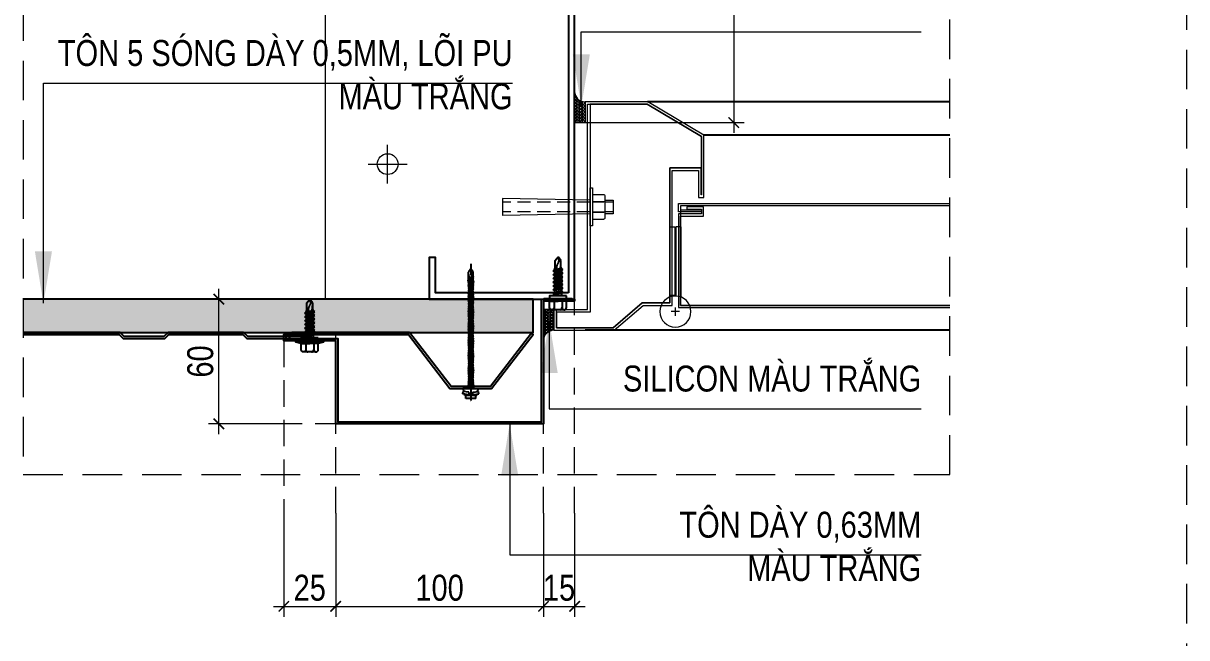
# Model space of a CAD drawing. Header units: millimetres. Extents: x -547695 to 905972, y -1055718 to 167349.
# Drawn here: x -533125 to -530325, y -1050034 to -1048556 of the extents above; entities that cross this region are included whole.
import ezdxf
from ezdxf.xclip import XClip

# ---------------------------------------------------------------- set-up
doc = ezdxf.new("R2010")
doc.units = ezdxf.units.MM
doc.header["$XCLIPFRAME"] = 0
doc.linetypes.add('02SEC7$0$ACAD_ISO04W100', pattern=[30, 24, -3, 0, -3])
doc.linetypes.add('HIDDEN', pattern=[9.525, 6.35, -3.175])
doc.layers.get('DEFPOINTS').update_dxf_attribs({"color": 1, "lineweight": 25})
for name, color, linetype in [('7a-Flashing_01', 1, 'Continuous'), ('A-TOLE', 152, 'Continuous'), ('XR_MC C C$0$A-CONC', 2, 'Continuous'), ('XR_MC C C$0$A-PATT', 251, 'Continuous')]:
    doc.layers.add(name, color=color, linetype=linetype)
for name, color, linetype, lineweight in [('A-DIMS', 8, 'Continuous', 9), ('A-DOOR', 142, 'Continuous', 9), ('A-FINE', 255, 'Continuous', 25), ('A-HIDD', 45, 'HIDDEN', 9), ('A-LITE', 9, 'Continuous', 9), ('A-PATT', 252, 'Continuous', 9), ('A-SYMBOLS', 10, 'Continuous', 13), ('A-TEXT', 255, 'Continuous', 25), ('A-WALL', 12, 'Continuous', 13)]:
    doc.layers.add(name, color=color, linetype=linetype, lineweight=lineweight)
doc.styles.add('VTK_Arial', font='arial.ttf', dxfattribs={"width": 0.8})
doc.dimstyles.new('A-2.5-DIM25', dxfattribs={"dimscale": 25, "dimtxt": 2.5, "dimasz": 1, "dimexe": 1, "dimexo": 0, "dimgap": 0.5, "dimtad": 1, "dimdec": 0, "dimzin": 12, "dimdsep": 46, "dimtxsty": 'VTK_Arial', "dimblk": 'ARCHTICK', "dimcen": 0, "dimdle": 1, "dimclrd": 256, "dimclre": 256, "dimclrt": 7, "dimadec": 1, "dimazin": 3, "dimtfac": 1, "dimtdec": 0, "dimtmove": 0, "dimatfit": 2, "dimfxl": 20, "dimtolj": 1, "dimtzin": 0, "dimlwd": -1, "dimlwe": -1, "dimarcsym": 0})

# ---------------------------------------------------------------- blocks, each defined once
blk = doc.blocks.new('A$C5124ef2e')
h = blk.add_hatch()
h.set_pattern_fill('HONEY', color=251, scale=5)
h.set_pattern_definition([(0, (-1012210.313, -203840.226), (23.8125, 13.74815322), [15.875, -31.75]), (120, (-1012210.313, -203840.226), (-23.81249995, 13.74815332), [15.875, -31.75]), (60, (-1012210.313, -203840.226), (5e-08, 27.49630654), [-31.75, 15.875])])
h.paths.add_polyline_path([(-5100, 80), (0, 80), (0, 0), (-5100, 0)])
at = {"layer": 'A-FINE'}
blk.add_lwpolyline([(-5100, 80), (0, 80), (0, 0), (-5100, 0)], close=True, dxfattribs=at)
at = {"layer": 'A-TOLE', "ltscale": 0.1}
blk.add_lwpolyline([(-5400, 85), (-5300, 215), (-5200, 215), (-5100, 85), (-5100, 85), (-5100, 85), (-4821.2, 85), (-4811.2, 95), (-4711.2, 95), (-4701.2, 85), (-4612.5, 85), (-4523.8, 85), (-4513.8, 95), (-4413.8, 95), (-4403.8, 85), (-4125, 85), (-4025, 215), (-3925, 215), (-3825, 85), (-3825, 85), (-3825, 85), (-3546.2, 85), (-3536.2, 95), (-3436.2, 95), (-3426.2, 85), (-3337.5, 85), (-3248.8, 85), (-3238.8, 95), (-3138.8, 95), (-3128.8, 85), (-2850, 85), (-2750, 215), (-2650, 215), (-2550, 85), (-2550, 85), (-2550, 85), (-2271.2, 85), (-2261.2, 95), (-2161.2, 95), (-2151.2, 85), (-2062.5, 85), (-1973.8, 85), (-1963.8, 95), (-1863.8, 95), (-1853.8, 85), (-1575, 85), (-1475, 215), (-1375, 215), (-1275, 85), (-1275, 85), (-1275, 85), (-996.2, 85), (-986.2, 95), (-886.2, 95), (-876.2, 85), (-787.5, 85), (-698.8, 85), (-688.8, 95), (-588.8, 95), (-578.8, 85), (-300, 85), (-200, 215), (-100, 215), (0, 85), (0, 85), (0, 85), (-4, 82), (-102.5, 210), (-197.5, 210), (-297.5, 80), (-580.9, 80), (-590.9, 90), (-686.7, 90), (-696.7, 80), (-787.5, 80), (-878.3, 80), (-888.3, 90), (-984.1, 90), (-994.1, 80), (-1277.5, 80), (-1377.5, 210), (-1472.5, 210), (-1572.5, 80), (-1855.9, 80), (-1865.9, 90), (-1961.7, 90), (-1971.7, 80), (-2062.5, 80), (-2153.3, 80), (-2163.3, 90), (-2259.1, 90), (-2269.1, 80), (-2552.5, 80), (-2652.5, 210), (-2747.5, 210), (-2847.5, 80), (-3130.9, 80), (-3140.9, 90), (-3236.7, 90), (-3246.7, 80), (-3337.5, 80), (-3428.3, 80), (-3438.3, 90), (-3534.1, 90), (-3544.1, 80), (-3827.5, 80), (-3927.5, 210), (-4022.5, 210), (-4122.5, 80), (-4405.9, 80), (-4415.9, 90), (-4511.7, 90), (-4521.7, 80), (-4612.5, 80), (-4703.3, 80), (-4713.3, 90), (-4809.1, 90), (-4819.1, 80), (-5102.5, 80), (-5202.5, 210), (-5297.5, 210), (-5396, 82)], close=True, dxfattribs=at)
blk = doc.blocks.new('*U180')
blk.add_lwpolyline([(-2.75, 6.98), (-2.75, 40.81), (-0.25, 40.81), (-0.25, 7.5)])
blk.add_lwpolyline([(2.75, 40.8), (0.25, 40.8), (0.25, 7.8), (2.75, 7.8)], close=True)
blk.add_circle((0, 0), 7.5)
at = {"layer": 'A-WALL'}
for p, q in [((-2, 0), (2, 0)), ((0, -2), (0, 2))]:
    blk.add_line(p, q, dxfattribs=at)
blk = doc.blocks.new('VitNoTrai')
at = {"layer": 'A-PATT'}
for p, q in [((-42.14, 4.13), (-42.15, -4.13)), ((0, -3.33), (0, 3.33))]:
    blk.add_line(p, q, dxfattribs=at)
at = {"layer": 'A-PATT', "ltscale": 3}
for p, q in [((0, 3.33), (-42.15, 4.13)), ((0, -3.33), (-42.15, -4.13))]:
    blk.add_line(p, q, dxfattribs=at)
at = {"layer": 'A-PATT', "linetype": 'HIDDEN'}
for p, q in [((0, 2.33), (-42.15, 2.33)), ((11.07, 2.33), (7.29, 2.33)), ((0, -2.33), (-42.15, -2.33)), ((11.07, -2.33), (7.29, -2.33))]:
    blk.add_line(p, q, dxfattribs=at)
at = {"layer": 'A-PATT'}
for points in [[(1.14, 9.15), (1.14, -9.15), (0, -9.15), (0, 9.15)], [(7.29, 3.33), (11.07, 3.33), (11.07, -3.33), (7.29, -3.33)]]:
    blk.add_lwpolyline(points, close=True, dxfattribs=at)
for points in [[(1.14, 5.82), (1.14, 2.49), (6.62, 2.49, 0.414214), (7.29, 3.16), (7.29, 5.16, 0.414214), (6.62, 5.82)], [(1.14, 2.49), (1.14, -2.49), (6.62, -2.49, 0.414214), (7.29, -1.83), (7.29, 1.83, 0.414214), (6.62, 2.49)], [(1.14, -2.49), (1.14, -5.82), (6.62, -5.82, 0.414214), (7.29, -5.16), (7.29, -3.16, 0.414214), (6.62, -2.49)]]:
    blk.add_lwpolyline(points, format="xyb", close=True, dxfattribs=at)
blk = doc.blocks.new('A$C717e729f')
for points in [[(-5, 10), (-15, 10), (-15, 10), (-15, -19), (-3, -33), (-3, -47), (62, -47), (62, -59.7), (49, -59.7), (49, -62.2), (79, -62.2), (95, -35.2), (95, -5), (85, -5), (85, -6.2), (93.8, -6.2), (93.8, -34.87), (78.32, -61), (50.2, -61), (50.2, -60.9), (63.2, -60.9), (63.2, -45.8), (-1.8, -45.8), (-1.8, -32.56), (-13.8, -18.56), (-13.8, 8.8), (-13.8, 8.8), (-5, 8.8)], [(93.8, -7.4), (-6.2, -7.4), (-6.2, 8.8), (-13.8, 8.8), (-13.8, -18.56), (-1.8, -32.56), (-1.8, -45.8), (63.2, -45.8), (63.2, -61), (78.32, -61), (93.8, -34.87)], [(-6.2, 8.8), (-5, 8.8), (-5, -6.2), (93.8, -6.2), (93.8, -7.4), (-6.2, -7.4)]]:
    blk.add_lwpolyline(points, close=True)
for points in [[(-3, -180.63), (-3, -51), (40, -51), (40, -62), (44.4, -62), (44.4, -54), (43.4, -54), (43.4, -61), (41, -61), (41, -50), (-4, -50), (-4, -180.63)], [(45, -180.63), (45, -51), (43, -51), (43, -61), (42, -61), (42, -50), (46, -50), (46, -180.63)], [(45, -180.63), (45, -51), (-3, -51), (-3, -180.63)]]:
    blk.add_lwpolyline(points)
at = {"layer": 'A-FINE'}
for points in [[(-15, -180.63), (-15, -5)], [(95, -180.63), (95, -35)], [(79, -180.63), (79, -62.2)]]:
    blk.add_lwpolyline(points, dxfattribs=at)
at = {"xscale": -1, "rotation": 270}
blk.add_blockref('*U180', (-6, -48.5), dxfattribs=at)
at = {"layer": 'A-PATT', "rotation": 270}
blk.add_blockref('VitNoTrai', (44.4, -7.4), dxfattribs=at)
blk = doc.blocks.new('12-14x20 HWFS')
at = {"layer": 'A-FINE'}
for p, q in [((-21.34, 4.07), (-20.74, 6.65)), ((-25.4, -3.01), (-25.4, 3)), ((-21.34, 1.92), (-24.4, 1.92)), ((-18.09, 1.68), (-18.67, 1.68)), ((-18.09, 1.68), (-17.72, 2.35)), ((-17.57, -1.69), (-18.09, 1.68)), ((-16.99, -2.36), (-17.72, 2.35)), ((-17.72, 2.35), (-17.07, 1.68)), ((-16.55, -1.67), (-17.07, 1.68)), ((-16.2, 1.68), (-17.07, 1.68)), ((-16.2, 1.68), (-15.83, 2.35)), ((-15.68, -1.69), (-16.2, 1.68)), ((-15.1, -2.38), (-15.83, 2.35)), ((-15.83, 2.35), (-15.18, 1.68)), ((-14.66, -1.69), (-15.18, 1.68)), ((-14.39, 1.68), (-15.18, 1.68)), ((-14.39, 1.68), (-14.03, 2.35)), ((-13.87, -1.69), (-14.39, 1.68)), ((-13.29, -2.38), (-14.03, 2.35)), ((-14.03, 2.35), (-13.37, 1.68)), ((-12.85, -1.69), (-13.37, 1.68)), ((-12.59, 1.68), (-13.37, 1.68)), ((-12.59, 1.68), (-12.22, 2.35)), ((-12.07, -1.69), (-12.59, 1.68)), ((-11.49, -2.38), (-12.22, 2.35)), ((-12.22, 2.35), (-11.57, 1.68)), ((-10.78, 1.68), (-11.57, 1.68)), ((-11.04, -1.69), (-11.57, 1.68)), ((-10.78, 1.68), (-10.42, 2.35)), ((-10.26, -1.69), (-10.78, 1.68)), ((-9.68, -2.38), (-10.42, 2.35)), ((-10.42, 2.35), (-9.76, 1.68)), ((-8.98, 1.68), (-9.76, 1.68)), ((-9.24, -1.69), (-9.76, 1.68)), ((-8.98, 1.68), (-8.61, 2.35)), ((-8.46, -1.69), (-8.98, 1.68)), ((-7.88, -2.38), (-8.61, 2.35)), ((-8.61, 2.35), (-7.96, 1.68)), ((-7.17, 1.68), (-7.96, 1.68)), ((-7.43, -1.69), (-7.96, 1.68)), ((-7.17, 1.68), (-6.81, 2.35)), ((-6.65, -1.69), (-7.17, 1.68)), ((-6.07, -2.38), (-6.81, 2.35)), ((-6.81, 2.35), (-6.15, 1.68)), ((-5.63, -1.69), (-6.15, 1.68)), ((-5.33, 1.41), (-1.72, 1.41)), ((-1.72, 1.41), (0, 0)), ((-1.72, -1.41), (0, 0)), ((-21.34, -1.93), (-24.4, -1.93)), ((-20.74, -6.66), (-21.34, -4.08)), ((-17.57, -1.69), (-18.67, -1.69)), ((-17.57, -1.69), (-16.99, -2.36)), ((-16.99, -2.36), (-16.55, -1.67)), ((-15.68, -1.69), (-16.56, -1.69)), ((-15.68, -1.69), (-15.1, -2.38)), ((-15.1, -2.38), (-14.66, -1.69)), ((-13.87, -1.69), (-14.66, -1.69)), ((-13.87, -1.69), (-13.29, -2.38)), ((-13.29, -2.38), (-12.85, -1.69)), ((-12.07, -1.69), (-12.85, -1.69)), ((-12.07, -1.69), (-11.49, -2.38)), ((-11.49, -2.38), (-11.04, -1.69)), ((-10.26, -1.69), (-11.04, -1.69)), ((-10.26, -1.69), (-9.68, -2.38)), ((-9.68, -2.38), (-9.24, -1.69)), ((-8.46, -1.69), (-9.24, -1.69)), ((-8.46, -1.69), (-7.88, -2.38)), ((-7.88, -2.38), (-7.43, -1.69)), ((-6.65, -1.69), (-7.43, -1.69)), ((-6.65, -1.69), (-6.07, -2.38)), ((-6.07, -2.38), (-5.63, -1.69)), ((-5.07, -1.43), (-1.72, -1.43))]:
    blk.add_line(p, q, dxfattribs=at)
for points in [[(-20.74, -6.66), (-20.74, 6.65), (-20.01, 6.65), (-20.01, -6.66)], [(-18.67, -4.09), (-18.67, 4.07), (-20.01, 4.07), (-20.01, -4.09)]]:
    blk.add_lwpolyline(points, close=True, dxfattribs=at)
for points in [[(-21.34, 1.92), (-24.4, 1.92, -0.414214), (-25.4, 2.92), (-25.4, 3.07, -0.414214), (-24.4, 4.07), (-21.34, 4.07), (-21.34, 0)], [(-21.34, -1.93), (-24.4, -1.93, 0.414214), (-25.4, -2.93), (-25.4, -3.08, 0.414214), (-24.4, -4.08), (-21.34, -4.08), (-21.34, 0)]]:
    blk.add_lwpolyline(points, format="xyb", dxfattribs=at)
for centre, radius, start, end in [((-24.4, 0.92), 1, 90, 180), ((-5.3, 2.88), 1.47, 234.6943, 269.0006), ((-24.4, -0.93), 1, 180, 270), ((-5.06, -2.17), 0.739, 89.3021, 139.9159)]:
    blk.add_arc(centre, radius, start, end, dxfattribs=at)
at = {"layer": 'A-FINE', "lineweight": 20}
for points in [[(-6.01, 0.73), (-5.36, 0.75), (-4.22, 0.73), (-3.68, 0.41)], [(-3.73, 0.25), (-4.24, 0.57), (-5.34, 0.59), (-5.98, 0.57)], [(-2.45, -0.38), (-2.86, -0.23), (-3.32, 0), (-3.73, 0.25)], [(-3.68, 0.41), (-3.27, 0.16), (-2.82, -0.08), (-2.41, -0.22)], [(0, 0), (-1.78, -0.72), (-2.09, -0.51), (-2.45, -0.38)], [(-2.41, -0.22), (-2.08, -0.34), (-1.79, -0.48), (0, 0)], [(-1.79, -0.45), (-1.59, -0.43), (0, 0), (0, 0)], [(-3.31, -1.04), (-3.5, -1), (-4.96, -0.93), (-5.75, -0.9)], [(-3.04, -1.42), (-3.04, -1.42), (-3.04, -1.09), (-3.31, -1.04)], [(-2.45, -0.29), (-2.45, -0.29), (-1.98, -0.47), (-1.79, -0.45)]]:
    blk.add_open_spline(points, degree=3, dxfattribs=at)
blk = doc.blocks.new('_ARCHTICK')
at = {"color": 0, "linetype": 'ByBlock', "const_width": 0.15}
blk.add_lwpolyline([(-0.5, -0.5), (0.5, 0.5)], dxfattribs=at)
blk = doc.blocks.new('*D785')
at = {"layer": 'A-DIMS', "transparency": 16777216}
for p, q in [((-531596.1, -1047969.6), (-531390.4, -1047969.6)), ((-531415.4, -1047944.6), (-531415.4, -1048819.6)), ((-531798.3, -1048794.6), (-531390.4, -1048794.6))]:
    blk.add_line(p, q, dxfattribs=at)
at = {"layer": 'DEFPOINTS', "color": 0, "transparency": 16777216}
for p in [(-531596.1, -1047969.6), (-531798.3, -1048794.6), (-531415.4, -1048794.6)]:
    blk.add_point(p, dxfattribs=at)
at = {"layer": 'A-DIMS', "transparency": 16777216, "xscale": 25, "yscale": 25, "zscale": 25}
for p, rotation in [((-531415.4, -1047969.6), 90), ((-531415.4, -1048794.6), 270)]:
    blk.add_blockref('_ARCHTICK', p, dxfattribs=dict(at, rotation=rotation))
at = {"layer": 'A-DIMS', "color": 7, "transparency": 16777216, "insert": (-531459.8, -1048382.1), "char_height": 62.5, "attachment_point": 5, "rotation": 90, "style": 'VTK_Arial'}
blk.add_mtext('\\A1;165', dxfattribs=at)
blk = doc.blocks.new('*D786')
at = {"layer": 'A-DIMS', "transparency": 16777216}
for p, q in [((-532373.3, -1049734.5), (-532373.3, -1049983.9)), ((-531873.3, -1049734.5), (-531873.3, -1049983.9)), ((-532398.3, -1049958.9), (-531848.3, -1049958.9))]:
    blk.add_line(p, q, dxfattribs=at)
at = {"layer": 'DEFPOINTS', "color": 0, "transparency": 16777216}
for p in [(-532373.3, -1049734.5), (-531873.3, -1049734.5), (-531873.3, -1049958.9)]:
    blk.add_point(p, dxfattribs=at)
at = {"layer": 'A-DIMS', "transparency": 16777216, "xscale": 25, "yscale": 25, "zscale": 25, "rotation": 180}
blk.add_blockref('_ARCHTICK', (-532373.3, -1049958.9), dxfattribs=at)
at = {"layer": 'A-DIMS', "transparency": 16777216, "xscale": 25, "yscale": 25, "zscale": 25}
blk.add_blockref('_ARCHTICK', (-531873.3, -1049958.9), dxfattribs=at)
at = {"layer": 'A-DIMS', "color": 7, "transparency": 16777216, "insert": (-532123.3, -1049914.5), "char_height": 62.5, "attachment_point": 5, "style": 'VTK_Arial'}
blk.add_mtext('\\A1;100', dxfattribs=at)
blk = doc.blocks.new('*D787')
at = {"layer": 'A-DIMS', "transparency": 16777216}
for p, q in [((-531873.3, -1049734.5), (-531873.3, -1049983.9)), ((-531798.3, -1049734.5), (-531798.3, -1049983.9)), ((-531898.3, -1049958.9), (-531773.3, -1049958.9))]:
    blk.add_line(p, q, dxfattribs=at)
at = {"layer": 'DEFPOINTS', "color": 0, "transparency": 16777216}
for p in [(-531873.3, -1049734.5), (-531798.3, -1049734.5), (-531798.3, -1049958.9)]:
    blk.add_point(p, dxfattribs=at)
at = {"layer": 'A-DIMS', "transparency": 16777216, "xscale": 25, "yscale": 25, "zscale": 25, "rotation": 180}
blk.add_blockref('_ARCHTICK', (-531873.3, -1049958.9), dxfattribs=at)
at = {"layer": 'A-DIMS', "transparency": 16777216, "xscale": 25, "yscale": 25, "zscale": 25}
blk.add_blockref('_ARCHTICK', (-531798.3, -1049958.9), dxfattribs=at)
at = {"layer": 'A-DIMS', "color": 7, "transparency": 16777216, "insert": (-531835.8, -1049914.5), "char_height": 62.5, "attachment_point": 5, "style": 'VTK_Arial'}
blk.add_mtext('\\A1;15', dxfattribs=at)
blk = doc.blocks.new('*D788')
at = {"layer": 'A-DIMS', "transparency": 16777216}
for p, q in [((-532654.5, -1049544.6), (-532654.5, -1049194.6)), ((-532348.4, -1049219.6), (-532679.5, -1049219.6)), ((-532490.8, -1049519.6), (-532679.5, -1049519.6))]:
    blk.add_line(p, q, dxfattribs=at)
at = {"layer": 'DEFPOINTS', "color": 0, "transparency": 16777216}
for p in [(-532654.5, -1049219.6), (-532348.4, -1049219.6), (-532490.8, -1049519.6)]:
    blk.add_point(p, dxfattribs=at)
at = {"layer": 'A-DIMS', "transparency": 16777216, "xscale": 25, "yscale": 25, "zscale": 25}
for p, rotation in [((-532654.5, -1049219.6), 90), ((-532654.5, -1049519.6), 270)]:
    blk.add_blockref('_ARCHTICK', p, dxfattribs=dict(at, rotation=rotation))
at = {"layer": 'A-DIMS', "color": 7, "transparency": 16777216, "insert": (-532698.9, -1049369.6), "char_height": 62.5, "attachment_point": 5, "rotation": 90, "style": 'VTK_Arial'}
blk.add_mtext('\\A1;60', dxfattribs=at)
blk = doc.blocks.new('A$Ca5be5e44')
for p, q in [((0.3, 287.7), (-5.5, 280)), ((-5.5, 264.5), (-5.5, 280)), ((6.1, 280), (0.3, 287.7)), ((0.3, 287.7), (3.7, 267.1)), ((3.8, 280), (0.3, 287.7)), ((3.8, 280), (3.7, 267.1)), ((6.1, 280), (3.8, 280)), ((6.1, 268.3), (6.1, 280)), ((6.9, 257.4), (-6.8, 259.8)), ((6.6, 253.6), (-6.3, 255.9)), ((-5.5, 274.8), (-4.9, 267.7)), ((6.1, 262.4), (-5.5, 264.5)), ((5.8, 258.9), (-5.3, 260.9)), ((5.6, 256.3), (-5.1, 258.2)), ((-5, 256.9), (-5.1, 258.2)), ((5.5, 255.1), (-5, 256.9)), ((5.3, 252.5), (-4.8, 254.3)), ((-4.8, 253), (-4.8, 254.3)), ((5.2, 251.2), (-4.8, 253)), ((7.4, 267.1), (3.7, 267.1)), ((5.2, 251.2), (5.3, 252.5)), ((5.5, 255.1), (5.6, 256.3)), ((5.8, 258.9), (6.1, 262.4)), ((6.1, 262.4), (6.1, 266)), ((6.5, 249.7), (-5.8, 251.9)), ((6.1, 245.9), (-5.8, 248)), ((6.7, 222.4), (-5.8, 224.6)), ((6.4, 226.3), (-5.5, 228.4)), ((6.1, 242), (-5.4, 244)), ((6.1, 238.1), (-5.4, 240.1)), ((6.1, 234.2), (-5.4, 236.2)), ((6.1, 230.3), (-5.4, 232.3)), ((5, 248.6), (-4.6, 250.4)), ((-4.5, 249.1), (-4.6, 250.4)), ((5, 247.5), (-4.5, 249.1)), ((-4.5, 225.7), (-4.4, 226.9)), ((5.2, 224), (-4.5, 225.7)), ((4.8, 244.8), (-4.4, 246.4)), ((-4.3, 245.1), (-4.4, 246.4)), ((5.1, 225.3), (-4.4, 226.9)), ((4.8, 243.5), (-4.3, 245.1)), ((-4.3, 229.5), (-4.2, 230.8)), ((4.9, 227.9), (-4.3, 229.5)), ((4.7, 240.9), (-4.2, 242.5)), ((-4.2, 241.2), (-4.2, 242.5)), ((4.7, 239.6), (-4.2, 241.2)), ((4.8, 229.2), (-4.2, 230.8)), ((4.6, 237), (-4.1, 238.6)), ((-4.1, 237.3), (-4.1, 238.6)), ((4.6, 235.7), (-4.1, 237.3)), ((4.7, 233.1), (-4.1, 234.7)), ((-4.1, 233.4), (-4.1, 234.7)), ((4.7, 231.8), (-4.1, 233.4)), ((4.6, 235.7), (4.6, 237)), ((4.7, 239.6), (4.7, 240.9)), ((4.7, 231.8), (4.7, 233.1)), ((4.8, 243.5), (4.8, 244.8)), ((4.9, 227.9), (4.8, 229.2)), ((5, 247.5), (5, 248.6)), ((5.2, 224), (5.1, 225.3)), ((6.6, 218.3), (-6.3, 220.6)), ((6.5, 214.4), (-5.8, 216.6)), ((6.1, 210.6), (-5.8, 212.7)), ((6.1, 206.7), (-5.4, 208.8)), ((6.1, 202.8), (-5.4, 204.9)), ((6.1, 198.9), (-5.4, 201)), ((6.1, 195), (-5.4, 197.1)), ((-4.8, 221.8), (-4.7, 223.1)), ((5.6, 220), (-4.8, 221.8)), ((5.3, 217.3), (-4.8, 219)), ((-4.8, 217.8), (-4.8, 219)), ((5.2, 216), (-4.8, 217.8)), ((5.4, 221.3), (-4.7, 223.1)), ((5, 213.4), (-4.6, 215.1)), ((-4.5, 213.8), (-4.6, 215.1)), ((5, 212.3), (-4.5, 213.8)), ((4.8, 209.5), (-4.4, 211.2)), ((-4.3, 209.9), (-4.4, 211.2)), ((4.8, 208.3), (-4.3, 209.9)), ((4.7, 205.7), (-4.2, 207.2)), ((-4.2, 205.9), (-4.2, 207.2)), ((4.7, 204.4), (-4.2, 205.9)), ((4.6, 201.8), (-4.1, 203.3)), ((-4.1, 202), (-4.1, 203.3)), ((4.6, 200.5), (-4.1, 202)), ((4.7, 197.9), (-4.1, 199.4)), ((-4.1, 198.1), (-4.1, 199.4)), ((4.7, 196.6), (-4.1, 198.1)), ((4.6, 200.5), (4.6, 201.8)), ((4.7, 204.4), (4.7, 205.7)), ((4.7, 196.6), (4.7, 197.9)), ((4.8, 208.3), (4.8, 209.5)), ((5, 212.3), (5, 213.4)), ((5.2, 216), (5.3, 217.3)), ((5.6, 220), (5.4, 221.3)), ((6.6, 183.1), (-6.3, 185.4)), ((6.7, 187.1), (-5.8, 189.3)), ((6.5, 179.2), (-5.8, 181.4)), ((6.1, 175.4), (-5.8, 177.5)), ((6.4, 191.1), (-5.5, 193.2)), ((6.1, 171.5), (-5.4, 173.5)), ((6.1, 167.6), (-5.4, 169.6)), ((-4.8, 186.6), (-4.7, 187.8)), ((5.6, 184.7), (-4.8, 186.6)), ((5.3, 182), (-4.8, 183.8)), ((-4.8, 182.5), (-4.8, 183.8)), ((5.2, 180.7), (-4.8, 182.5)), ((5.4, 186), (-4.7, 187.8)), ((5, 178.2), (-4.6, 179.9)), ((-4.5, 178.6), (-4.6, 179.9)), ((-4.5, 190.4), (-4.4, 191.7)), ((5.2, 188.7), (-4.5, 190.4)), ((5, 177.1), (-4.5, 178.6)), ((5.1, 190), (-4.4, 191.7)), ((4.8, 174.3), (-4.4, 175.9)), ((-4.3, 174.6), (-4.4, 175.9)), ((-4.3, 194.3), (-4.2, 195.5)), ((4.9, 192.7), (-4.3, 194.3)), ((4.8, 173), (-4.3, 174.6)), ((4.8, 194), (-4.2, 195.5)), ((4.7, 170.4), (-4.2, 172)), ((-4.2, 170.7), (-4.2, 172)), ((4.7, 169.1), (-4.2, 170.7)), ((4.6, 166.5), (-4.1, 168.1)), ((-4.1, 166.8), (-4.1, 168.1)), ((4.7, 169.1), (4.7, 170.4)), ((4.9, 192.7), (4.8, 194)), ((4.8, 173), (4.8, 174.3)), ((5, 177.1), (5, 178.2)), ((5.2, 188.7), (5.1, 190)), ((5.2, 180.7), (5.3, 182)), ((5.6, 184.7), (5.4, 186)), ((6.6, 147.8), (-6.3, 150.1)), ((6.7, 151.9), (-5.8, 154.1)), ((6.5, 144), (-5.8, 146.1)), ((6.1, 140.1), (-5.8, 142.2)), ((6.4, 155.8), (-5.5, 157.9)), ((6.1, 163.7), (-5.4, 165.7)), ((6.1, 159.8), (-5.4, 161.8)), ((-4.8, 151.3), (-4.7, 152.6)), ((5.6, 149.5), (-4.8, 151.3)), ((5.3, 146.8), (-4.8, 148.6)), ((-4.8, 147.3), (-4.8, 148.6)), ((5.2, 145.5), (-4.8, 147.3)), ((5.4, 150.8), (-4.7, 152.6)), ((5, 142.9), (-4.6, 144.7)), ((-4.5, 143.3), (-4.6, 144.7)), ((-4.5, 155.2), (-4.4, 156.4)), ((5.2, 153.5), (-4.5, 155.2)), ((5, 141.8), (-4.5, 143.3)), ((5.1, 154.8), (-4.4, 156.4)), ((4.8, 139), (-4.4, 140.7)), ((-4.3, 139.4), (-4.4, 140.7)), ((-4.3, 159), (-4.2, 160.3)), ((4.9, 157.4), (-4.3, 159)), ((4.8, 158.7), (-4.2, 160.3)), ((4.6, 165.2), (-4.1, 166.8)), ((4.7, 162.6), (-4.1, 164.2)), ((-4.1, 162.9), (-4.1, 164.2)), ((4.7, 161.3), (-4.1, 162.9)), ((4.6, 165.2), (4.6, 166.5)), ((4.7, 161.3), (4.7, 162.6)), ((4.9, 157.4), (4.8, 158.7)), ((5, 141.8), (5, 142.9)), ((5.2, 153.5), (5.1, 154.8)), ((5.2, 145.5), (5.3, 146.8)), ((5.6, 149.5), (5.4, 150.8)), ((6.6, 112.6), (-6.3, 114.9)), ((6.7, 116.6), (-5.8, 118.9)), ((6.4, 120.6), (-5.5, 122.7)), ((6.1, 136.2), (-5.4, 138.3)), ((6.1, 132.3), (-5.4, 134.4)), ((6.1, 128.4), (-5.4, 130.5)), ((6.1, 124.5), (-5.4, 126.6)), ((-4.8, 116.1), (-4.7, 117.4)), ((5.6, 114.3), (-4.8, 116.1)), ((5.3, 111.5), (-4.8, 113.3)), ((-4.8, 112), (-4.8, 113.3)), ((5.2, 110.2), (-4.8, 112)), ((5.4, 115.6), (-4.7, 117.4)), ((-4.5, 119.9), (-4.4, 121.2)), ((5.2, 118.2), (-4.5, 119.9)), ((5.1, 119.5), (-4.4, 121.2)), ((4.8, 137.8), (-4.3, 139.4)), ((-4.3, 123.8), (-4.2, 125.1)), ((4.9, 122.2), (-4.3, 123.8)), ((4.7, 135.2), (-4.2, 136.7)), ((-4.2, 135.5), (-4.2, 136.7)), ((4.7, 133.9), (-4.2, 135.5)), ((4.8, 123.5), (-4.2, 125.1)), ((4.6, 131.3), (-4.1, 132.8)), ((-4.1, 131.5), (-4.1, 132.8)), ((4.6, 130), (-4.1, 131.5)), ((4.7, 127.4), (-4.1, 128.9)), ((-4.1, 127.6), (-4.1, 128.9)), ((4.7, 126.1), (-4.1, 127.6)), ((4.6, 130), (4.6, 131.3)), ((4.7, 133.9), (4.7, 135.2)), ((4.7, 126.1), (4.7, 127.4)), ((4.8, 137.8), (4.8, 139)), ((4.9, 122.2), (4.8, 123.5)), ((5.2, 118.2), (5.1, 119.5)), ((5.6, 114.3), (5.4, 115.6)), ((6.5, 108.7), (-5.8, 110.9)), ((6.1, 104.9), (-5.8, 107)), ((6.4, 85.4), (-5.5, 87.4)), ((6.1, 101), (-5.4, 103)), ((6.1, 97.1), (-5.4, 99.1)), ((6.1, 93.2), (-5.4, 95.2)), ((6.1, 89.3), (-5.4, 91.3)), ((5, 107.7), (-4.6, 109.4)), ((-4.5, 108.1), (-4.6, 109.4)), ((5, 106.6), (-4.5, 108.1)), ((-4.5, 84.7), (-4.4, 86)), ((5.2, 83), (-4.5, 84.7)), ((4.8, 103.8), (-4.4, 105.4)), ((-4.3, 104.1), (-4.4, 105.4)), ((5.1, 84.3), (-4.4, 86)), ((4.8, 102.5), (-4.3, 104.1)), ((-4.3, 88.5), (-4.2, 89.8)), ((4.9, 86.9), (-4.3, 88.5)), ((4.7, 99.9), (-4.2, 101.5)), ((-4.2, 100.2), (-4.2, 101.5)), ((4.7, 98.6), (-4.2, 100.2)), ((4.8, 88.2), (-4.2, 89.8)), ((4.6, 96), (-4.1, 97.6)), ((-4.1, 96.3), (-4.1, 97.6)), ((4.6, 94.8), (-4.1, 96.3)), ((4.7, 92.1), (-4.1, 93.7)), ((-4.1, 92.4), (-4.1, 93.7)), ((4.7, 90.8), (-4.1, 92.4)), ((4.6, 94.8), (4.6, 96)), ((4.7, 98.6), (4.7, 99.9)), ((4.7, 90.8), (4.7, 92.1)), ((4.8, 102.5), (4.8, 103.8)), ((4.9, 86.9), (4.8, 88.2)), ((5, 106.6), (5, 107.7)), ((5.2, 83), (5.1, 84.3)), ((5.2, 110.2), (5.3, 111.5)), ((6.6, 77.4), (-6.3, 79.6)), ((6.7, 81.4), (-5.8, 83.6)), ((6.5, 73.5), (-5.8, 75.7)), ((6.1, 69.6), (-5.8, 71.8)), ((6.1, 65.7), (-5.4, 67.8)), ((6.1, 61.8), (-5.4, 63.9)), ((6.1, 57.9), (-5.4, 60)), ((6.1, 54.1), (-5.4, 56.1)), ((-4.8, 80.8), (-4.7, 82.1)), ((5.6, 79), (-4.8, 80.8)), ((5.3, 76.3), (-4.8, 78.1)), ((-4.8, 76.8), (-4.8, 78.1)), ((5.2, 75), (-4.8, 76.8)), ((5.4, 80.3), (-4.7, 82.1)), ((5, 72.4), (-4.6, 74.2)), ((-4.5, 72.8), (-4.6, 74.2)), ((5, 71.3), (-4.5, 72.8)), ((4.8, 68.6), (-4.4, 70.2)), ((-4.3, 68.9), (-4.4, 70.2)), ((4.8, 67.3), (-4.3, 68.9)), ((4.7, 64.7), (-4.2, 66.3)), ((-4.2, 65), (-4.2, 66.3)), ((4.7, 63.4), (-4.2, 65)), ((4.6, 60.8), (-4.1, 62.3)), ((-4.1, 61.1), (-4.1, 62.3)), ((4.6, 59.5), (-4.1, 61.1)), ((4.7, 56.9), (-4.1, 58.4)), ((-4.1, 57.2), (-4.1, 58.4)), ((4.7, 55.6), (-4.1, 57.2)), ((4.6, 59.5), (4.6, 60.8)), ((4.7, 63.4), (4.7, 64.7)), ((4.7, 55.6), (4.7, 56.9)), ((4.8, 67.3), (4.8, 68.6)), ((5, 71.3), (5, 72.4)), ((5.2, 75), (5.3, 76.3)), ((5.6, 79), (5.4, 80.3)), ((6.6, 42.1), (-6.3, 44.4)), ((6.7, 46.2), (-5.8, 48.4)), ((6.5, 38.2), (-5.8, 40.4)), ((6.1, 34.4), (-5.8, 36.5)), ((6.4, 50.1), (-5.5, 52.2)), ((6.1, 30.5), (-5.4, 32.5)), ((6.1, 26.6), (-5.4, 28.6)), ((-4.8, 45.6), (-4.7, 46.9)), ((5.6, 43.8), (-4.8, 45.6)), ((5.3, 41), (-4.8, 42.8)), ((-4.8, 41.5), (-4.8, 42.8)), ((5.2, 39.8), (-4.8, 41.5)), ((5.4, 45.1), (-4.7, 46.9)), ((5, 37.2), (-4.6, 38.9)), ((-4.5, 37.6), (-4.6, 38.9)), ((-4.5, 49.4), (-4.4, 50.7)), ((5.2, 47.7), (-4.5, 49.4)), ((5, 36.1), (-4.5, 37.6)), ((5.1, 49), (-4.4, 50.7)), ((4.8, 33.3), (-4.4, 35)), ((-4.3, 33.6), (-4.4, 35)), ((-4.3, 53.3), (-4.2, 54.6)), ((4.9, 51.7), (-4.3, 53.3)), ((4.8, 32), (-4.3, 33.6)), ((4.8, 53), (-4.2, 54.6)), ((4.7, 29.4), (-4.2, 31)), ((-4.2, 29.7), (-4.2, 31)), ((4.7, 28.2), (-4.2, 29.7)), ((4.7, 28.2), (4.7, 29.4)), ((4.9, 51.7), (4.8, 53)), ((4.8, 32), (4.8, 33.3)), ((5, 36.1), (5, 37.2)), ((5.2, 47.7), (5.1, 49)), ((5.2, 39.8), (5.3, 41)), ((5.6, 43.8), (5.4, 45.1)), ((-15.1, -7.7), (-19.4, 0)), ((-5.8, 0), (-19.4, 0)), ((7.1, 2.7), (-6.1, 5)), ((6.7, 10.9), (-5.8, 13.1)), ((6.7, 6.8), (-5.8, 9)), ((-5.8, 0), (-5.8, 4.5)), ((6.4, 14.9), (-5.5, 17)), ((6.1, 22.7), (-5.4, 24.7)), ((6.1, 18.8), (-5.4, 20.8)), ((5.8, 1.6), (-5.1, 3.5)), ((-4.8, 10.4), (-4.7, 11.6)), ((5.6, 8.5), (-4.8, 10.4)), ((-4.8, 6.2), (-4.7, 7.5)), ((5.6, 4.4), (-4.8, 6.2)), ((5.4, 9.8), (-4.7, 11.6)), ((5.4, 5.7), (-4.7, 7.5)), ((-4.5, 14.2), (-4.4, 15.5)), ((5.2, 12.5), (-4.5, 14.2)), ((5.1, 13.8), (-4.4, 15.5)), ((-4.3, 18), (-4.2, 19.3)), ((4.9, 16.4), (-4.3, 18)), ((4.8, 17.7), (-4.2, 19.3)), ((4.6, 25.6), (-4.1, 27.1)), ((-4.1, 25.8), (-4.1, 27.1)), ((4.6, 24.3), (-4.1, 25.8)), ((4.7, 21.6), (-4.1, 23.2)), ((-4.1, 21.9), (-4.1, 23.2)), ((4.7, 20.4), (-4.1, 21.9)), ((4.6, 24.3), (4.6, 25.6)), ((4.7, 20.4), (4.7, 21.6)), ((4.9, 16.4), (4.8, 17.7)), ((5.2, 12.5), (5.1, 13.8)), ((5.6, 8.5), (5.4, 9.8)), ((5.6, 4.4), (5.4, 5.7)), ((5.8, 0), (5.8, 1.6)), ((5.8, 0), (19.4, 0)), ((15.1, -7.7), (19.4, 0)), ((-19.4, -13.2), (-18.6, -7.1)), ((-5.8, -15.3), (-19.4, -13.2)), ((-5, -9.2), (-18.6, -7.1)), ((14.3, -15.3), (-14.3, -15.3)), ((-14.3, -16.6), (-14.3, -15.3)), ((14.3, -16.6), (-14.3, -16.6)), ((-11.9, -24.3), (-11.9, -16.6)), ((11.9, -24.3), (-11.9, -24.3)), ((5, -9.2), (18.6, -7.1)), ((5.8, -15.3), (19.4, -13.2)), ((11.9, -24.3), (11.9, -16.6)), ((14.3, -16.6), (14.3, -15.3)), ((19.4, -13.2), (18.6, -7.1))]:
    blk.add_line(p, q)
at = {"linetype": '02SEC7$0$ACAD_ISO04W100', "ltscale": 0.5}
blk.add_line((0, 300.1), (0, -32.1), dxfattribs=at)
for points in [[(-5.1, 258.2), (-6.8, 259.8), (-5.3, 260.9)], [(-4.8, 254.3), (-6.3, 255.9), (-5, 256.9)], [(-4.6, 250.4), (-5.8, 251.9), (-4.8, 253)], [(7.4, 267.1), (6.1, 268.3), (3.7, 267.1)], [(7.4, 267.1), (6.1, 266), (3.7, 267.1)], [(5.5, 255.1), (6.6, 253.6), (5.3, 252.5)], [(5.8, 258.9), (6.9, 257.4), (5.6, 256.3)], [(-4.4, 246.4), (-5.8, 248), (-4.5, 249.1)], [(-4.7, 223.1), (-5.8, 224.6), (-4.5, 225.7)], [(-4.4, 226.9), (-5.5, 228.4), (-4.3, 229.5)], [(-4.2, 242.5), (-5.4, 244), (-4.3, 245.1)], [(-4.1, 238.6), (-5.4, 240.1), (-4.2, 241.2)], [(-4.1, 234.7), (-5.4, 236.2), (-4.1, 237.3)], [(-4.2, 230.8), (-5.4, 232.3), (-4.1, 233.4)], [(4.7, 239.6), (6.1, 238.1), (4.6, 237)], [(4.6, 235.7), (6.1, 234.2), (4.7, 233.1)], [(4.8, 243.5), (6.1, 242), (4.7, 240.9)], [(4.7, 231.8), (6.1, 230.3), (4.8, 229.2)], [(5, 247.5), (6.1, 245.9), (4.8, 244.8)], [(4.9, 227.9), (6.4, 226.3), (5.1, 225.3)], [(5.2, 251.2), (6.5, 249.7), (5, 248.6)], [(-4.8, 219), (-6.3, 220.6), (-4.8, 221.8)], [(-4.6, 215.1), (-5.8, 216.6), (-4.8, 217.8)], [(-4.4, 211.2), (-5.8, 212.7), (-4.5, 213.8)], [(-4.2, 207.2), (-5.4, 208.8), (-4.3, 209.9)], [(-4.1, 203.3), (-5.4, 204.9), (-4.2, 205.9)], [(-4.1, 199.4), (-5.4, 201), (-4.1, 202)], [(-4.2, 195.5), (-5.4, 197.1), (-4.1, 198.1)], [(4.7, 204.4), (6.1, 202.8), (4.6, 201.8)], [(4.6, 200.5), (6.1, 198.9), (4.7, 197.9)], [(4.8, 208.3), (6.1, 206.7), (4.7, 205.7)], [(4.7, 196.6), (6.1, 195), (4.8, 194)], [(5, 212.3), (6.1, 210.6), (4.8, 209.5)], [(5.2, 216), (6.5, 214.4), (5, 213.4)], [(5.2, 224), (6.7, 222.4), (5.4, 221.3)], [(5.6, 220), (6.6, 218.3), (5.3, 217.3)], [(-4.8, 183.8), (-6.3, 185.4), (-4.8, 186.6)], [(-4.7, 187.8), (-5.8, 189.3), (-4.5, 190.4)], [(-4.6, 179.9), (-5.8, 181.4), (-4.8, 182.5)], [(-4.4, 175.9), (-5.8, 177.5), (-4.5, 178.6)], [(-4.4, 191.7), (-5.5, 193.2), (-4.3, 194.3)], [(-4.2, 172), (-5.4, 173.5), (-4.3, 174.6)], [(-4.1, 168.1), (-5.4, 169.6), (-4.2, 170.7)], [(4.7, 169.1), (6.1, 167.6), (4.6, 166.5)], [(4.8, 173), (6.1, 171.5), (4.7, 170.4)], [(5, 177.1), (6.1, 175.4), (4.8, 174.3)], [(4.9, 192.7), (6.4, 191.1), (5.1, 190)], [(5.2, 180.7), (6.5, 179.2), (5, 178.2)], [(5.2, 188.7), (6.7, 187.1), (5.4, 186)], [(5.6, 184.7), (6.6, 183.1), (5.3, 182)], [(-4.8, 148.6), (-6.3, 150.1), (-4.8, 151.3)], [(-4.7, 152.6), (-5.8, 154.1), (-4.5, 155.2)], [(-4.6, 144.7), (-5.8, 146.1), (-4.8, 147.3)], [(-4.4, 140.7), (-5.8, 142.2), (-4.5, 143.3)], [(-4.4, 156.4), (-5.5, 157.9), (-4.3, 159)], [(-4.1, 164.2), (-5.4, 165.7), (-4.1, 166.8)], [(-4.2, 160.3), (-5.4, 161.8), (-4.1, 162.9)], [(4.6, 165.2), (6.1, 163.7), (4.7, 162.6)], [(4.7, 161.3), (6.1, 159.8), (4.8, 158.7)], [(5, 141.8), (6.1, 140.1), (4.8, 139)], [(4.9, 157.4), (6.4, 155.8), (5.1, 154.8)], [(5.2, 145.5), (6.5, 144), (5, 142.9)], [(5.2, 153.5), (6.7, 151.9), (5.4, 150.8)], [(5.6, 149.5), (6.6, 147.8), (5.3, 146.8)], [(-4.8, 113.3), (-6.3, 114.9), (-4.8, 116.1)], [(-4.7, 117.4), (-5.8, 118.9), (-4.5, 119.9)], [(-4.6, 109.4), (-5.8, 110.9), (-4.8, 112)], [(-4.4, 121.2), (-5.5, 122.7), (-4.3, 123.8)], [(-4.2, 136.7), (-5.4, 138.3), (-4.3, 139.4)], [(-4.1, 132.8), (-5.4, 134.4), (-4.2, 135.5)], [(-4.1, 128.9), (-5.4, 130.5), (-4.1, 131.5)], [(-4.2, 125.1), (-5.4, 126.6), (-4.1, 127.6)], [(4.7, 133.9), (6.1, 132.3), (4.6, 131.3)], [(4.6, 130), (6.1, 128.4), (4.7, 127.4)], [(4.8, 137.8), (6.1, 136.2), (4.7, 135.2)], [(4.7, 126.1), (6.1, 124.5), (4.8, 123.5)], [(4.9, 122.2), (6.4, 120.6), (5.1, 119.5)], [(5.2, 118.2), (6.7, 116.6), (5.4, 115.6)], [(5.6, 114.3), (6.6, 112.6), (5.3, 111.5)], [(-4.4, 105.4), (-5.8, 107), (-4.5, 108.1)], [(-4.7, 82.1), (-5.8, 83.6), (-4.5, 84.7)], [(-4.4, 86), (-5.5, 87.4), (-4.3, 88.5)], [(-4.2, 101.5), (-5.4, 103), (-4.3, 104.1)], [(-4.1, 97.6), (-5.4, 99.1), (-4.2, 100.2)], [(-4.1, 93.7), (-5.4, 95.2), (-4.1, 96.3)], [(-4.2, 89.8), (-5.4, 91.3), (-4.1, 92.4)], [(4.7, 98.6), (6.1, 97.1), (4.6, 96)], [(4.6, 94.8), (6.1, 93.2), (4.7, 92.1)], [(4.8, 102.5), (6.1, 101), (4.7, 99.9)], [(4.7, 90.8), (6.1, 89.3), (4.8, 88.2)], [(5, 106.6), (6.1, 104.9), (4.8, 103.8)], [(4.9, 86.9), (6.4, 85.4), (5.1, 84.3)], [(5.2, 110.2), (6.5, 108.7), (5, 107.7)], [(-4.8, 78.1), (-6.3, 79.6), (-4.8, 80.8)], [(-4.6, 74.2), (-5.8, 75.7), (-4.8, 76.8)], [(-4.4, 70.2), (-5.8, 71.8), (-4.5, 72.8)], [(-4.2, 66.3), (-5.4, 67.8), (-4.3, 68.9)], [(-4.1, 62.3), (-5.4, 63.9), (-4.2, 65)], [(-4.1, 58.4), (-5.4, 60), (-4.1, 61.1)], [(-4.2, 54.6), (-5.4, 56.1), (-4.1, 57.2)], [(4.7, 63.4), (6.1, 61.8), (4.6, 60.8)], [(4.6, 59.5), (6.1, 57.9), (4.7, 56.9)], [(4.8, 67.3), (6.1, 65.7), (4.7, 64.7)], [(5, 71.3), (6.1, 69.6), (4.8, 68.6)], [(5.2, 75), (6.5, 73.5), (5, 72.4)], [(5.2, 83), (6.7, 81.4), (5.4, 80.3)], [(5.6, 79), (6.6, 77.4), (5.3, 76.3)], [(-4.8, 42.8), (-6.3, 44.4), (-4.8, 45.6)], [(-4.7, 46.9), (-5.8, 48.4), (-4.5, 49.4)], [(-4.6, 38.9), (-5.8, 40.4), (-4.8, 41.5)], [(-4.4, 35), (-5.8, 36.5), (-4.5, 37.6)], [(-4.4, 50.7), (-5.5, 52.2), (-4.3, 53.3)], [(-4.2, 31), (-5.4, 32.5), (-4.3, 33.6)], [(-4.1, 27.1), (-5.4, 28.6), (-4.2, 29.7)], [(4.7, 28.2), (6.1, 26.6), (4.6, 25.6)], [(4.7, 55.6), (6.1, 54.1), (4.8, 53)], [(4.8, 32), (6.1, 30.5), (4.7, 29.4)], [(5, 36.1), (6.1, 34.4), (4.8, 33.3)], [(4.9, 51.7), (6.4, 50.1), (5.1, 49)], [(5.2, 39.8), (6.5, 38.2), (5, 37.2)], [(5.2, 47.7), (6.7, 46.2), (5.4, 45.1)], [(5.6, 43.8), (6.6, 42.1), (5.3, 41)], [(-5.1, 3.5), (-6.1, 5), (-4.8, 6.2)], [(-4.7, 11.6), (-5.8, 13.1), (-4.5, 14.2)], [(-4.7, 7.5), (-5.8, 9), (-4.8, 10.4)], [(-4.4, 15.5), (-5.5, 17), (-4.3, 18)], [(-4.1, 23.2), (-5.4, 24.7), (-4.1, 25.8)], [(-4.2, 19.3), (-5.4, 20.8), (-4.1, 21.9)], [(4.6, 24.3), (6.1, 22.7), (4.7, 21.6)], [(4.7, 20.4), (6.1, 18.8), (4.8, 17.7)], [(4.9, 16.4), (6.4, 14.9), (5.1, 13.8)], [(5.2, 12.5), (6.7, 10.9), (5.4, 9.8)], [(5.6, 8.5), (6.7, 6.8), (5.4, 5.7)], [(5.6, 4.4), (7.1, 2.7), (5.8, 1.6)]]:
    blk.add_lwpolyline(points)
for centre, radius, start, end in [((-0.5, 267.9), 4.33, 182.1463, 349.9999), ((-8.1, -11.9), 4.08, 304.5246, 41.2876), ((8.1, -11.9), 4.08, 138.7124, 235.4754)]:
    blk.add_arc(centre, radius, start, end)
for points in [[(-5.3, 260.9), (-5.3, 262.1), (-5.4, 263.3), (-5.5, 264.5)], [(5.8, 258.9), (5.9, 260.1), (6, 261.2), (6.1, 262.4)]]:
    blk.add_open_spline(points, degree=3)
blk = doc.blocks.new('*D811')
at = {"layer": 'A-DIMS', "transparency": 16777216}
for p, q in [((-532498.3, -1049734.5), (-532498.3, -1049983.9)), ((-532373.3, -1049734.5), (-532373.3, -1049983.9)), ((-532523.3, -1049958.9), (-532348.3, -1049958.9))]:
    blk.add_line(p, q, dxfattribs=at)
at = {"layer": 'DEFPOINTS', "color": 0, "transparency": 16777216}
for p in [(-532498.3, -1049734.5), (-532373.3, -1049734.5), (-532373.3, -1049958.9)]:
    blk.add_point(p, dxfattribs=at)
at = {"layer": 'A-DIMS', "transparency": 16777216, "xscale": 25, "yscale": 25, "zscale": 25, "rotation": 180}
blk.add_blockref('_ARCHTICK', (-532498.3, -1049958.9), dxfattribs=at)
at = {"layer": 'A-DIMS', "transparency": 16777216, "xscale": 25, "yscale": 25, "zscale": 25}
blk.add_blockref('_ARCHTICK', (-532373.3, -1049958.9), dxfattribs=at)
at = {"layer": 'A-DIMS', "color": 7, "transparency": 16777216, "insert": (-532435.8, -1049914.5), "char_height": 62.5, "attachment_point": 5, "style": 'VTK_Arial'}
blk.add_mtext('\\A1;25', dxfattribs=at)

msp = doc.modelspace()

# ---------------------------------------------------------------- hatches: boundary and pattern name
at = {"layer": 'A-PATT'}
h = msp.add_hatch(dxfattribs=at)
h.set_pattern_fill('NET3', color=256, scale=2, angle=270)
h.set_pattern_definition([(270, (-339520.22, -1964887.6785), (6.35, -1e-15), []), (330, (-339520.22, -1964887.6785), (3.175, 5.499261314), []), (30, (-339520.22, -1964887.6785), (-3.175, 5.499261314), [])])
h.paths.add_polyline_path([(-531798.3, -1048719.7), (-531798.3, -1048794.6), (-531773.3, -1048794.6), (-531773.3, -1048744.6, -0.413007)])
h = msp.add_hatch(dxfattribs=at)
h.set_pattern_fill('NET3', color=256, scale=2, angle=90)
h.set_pattern_definition([(90, (-339520.22, -1964887.6785), (-6.35, 4e-16), []), (150, (-339520.22, -1964887.6785), (-3.175, -5.499261314), []), (210, (-339520.22, -1964887.6785), (3.175, -5.499261314), [])])
h.paths.add_polyline_path([(-531848.3, -1049244.6), (-531873.3, -1049244.6), (-531873.3, -1049319.7, -0.415834), (-531848.3, -1049294.6)])

# ---------------------------------------------------------------- linework, layer by layer
at = {"layer": '7a-Flashing_01', "const_width": 2.5}
msp.add_lwpolyline([(-531948.3, -1047969.6), (-531798.3, -1047969.6), (-531798.3, -1048794.6)], dxfattribs=at)
at = {"layer": 'A-HIDD', "ltscale": 10}
for p, q in [((-531798.3, -1049734.5), (-531798.3, -1049219.6)), ((-532373.3, -1049734.5), (-532373.3, -1049299.6)), ((-532498.3, -1049319.6), (-532498.3, -1049734.5)), ((-532073.2, -1049519.6), (-532490.8, -1049519.6)), ((-531873.3, -1049734.5), (-531873.3, -1049519.6))]:
    msp.add_line(p, q, dxfattribs=at)
at = {"layer": 'A-HIDD', "ltscale": 15}
msp.add_lwpolyline([(-530325.2, -1051143.3), (-530325.2, -1044238.3)], dxfattribs=at)
msp.add_lwpolyline([(-533125.2, -1049641.9), (-530895.2, -1049641.9), (-530895.2, -1047645.5), (-533125.2, -1047645.5)], close=True, dxfattribs=at)
at = {"layer": 'A-LITE'}
for p, q in [((-531798.3, -1048794.6), (-531773.3, -1048794.6)), ((-532248.3, -1048941.2), (-532248.3, -1048848)), ((-532294.9, -1048894.6), (-532201.7, -1048894.6)), ((-532398.3, -1049219.6), (-533125.2, -1049219.6)), ((-531848.3, -1049244.6), (-531873.3, -1049244.6))]:
    msp.add_line(p, q, dxfattribs=at)
msp.add_lwpolyline([(-531798.3, -1047969.6), (-532398.3, -1047969.6), (-532398.3, -1049219.6), (-531798.3, -1049219.6)], close=True, dxfattribs=at)
msp.add_circle((-532248.3, -1048894.6), 25, dxfattribs=at)
for centre, start, end in [((-531773.3, -1048719.6), 179.6831, 270), ((-531848.3, -1049319.6), 90, 180.3169)]:
    msp.add_arc(centre, 25, start, end, dxfattribs=at)
at = {"layer": 'A-TOLE', "color": 1, "ltscale": 0.1}
msp.add_lwpolyline([(-531798.3, -1049224.6), (-531873.3, -1049224.6), (-531873.3, -1049519.6), (-532373.3, -1049519.6), (-532373.3, -1049319.6), (-532498.3, -1049319.6), (-532498.3, -1049304.6), (-532448.3, -1049304.6), (-532448.3, -1049309.6), (-532493.3, -1049309.6), (-532493.3, -1049314.6), (-532368.3, -1049314.6), (-532368.3, -1049514.6), (-531878.3, -1049514.6), (-531878.3, -1049219.6), (-531798.3, -1049219.6)], close=True, dxfattribs=at)
at = {"layer": 'XR_MC C C$0$A-CONC'}
msp.add_lwpolyline([(-531813.3, -1049204.6), (-532133.3, -1049204.6), (-532133.3, -1049119.6), (-532148.3, -1049119.6), (-532148.3, -1049219.6), (-531798.3, -1049219.6), (-531798.3, -1047969.6), (-532148.3, -1047969.6), (-532148.3, -1048069.6), (-532133.3, -1048069.6), (-532133.3, -1047984.6), (-531813.3, -1047984.6)], close=True, dxfattribs=at)

# ---------------------------------------------------------------- block references
at = {"layer": 'A-DOOR', "ltscale": 0.3, "xscale": 5, "yscale": 5, "zscale": 5, "rotation": 90}
msp.add_blockref('A$C717e729f', (-531798.3, -1049219.6), dxfattribs=at)
at = {"layer": 'A-TOLE', "ltscale": 0.1}
ref = msp.add_blockref('A$C5124ef2e', (-531898.3, -1049219.6), dxfattribs=dict(at, xscale=-1, rotation=180))
XClip(ref).set_block_clipping_path([(-1226.913894571, -1574.0646480816), (1003.126600103, 422.2999410874)])
at = {"layer": 'XR_MC C C$0$A-PATT', "xscale": 4.999988684640183, "yscale": 4.999988684640183, "zscale": 4.999988684640183, "rotation": 90}
for p in [(-531838.3, -1049117.9), (-532435.8, -1049219.5)]:
    msp.add_blockref('12-14x20 HWFS', p, dxfattribs=at)
at = {"layer": 'XR_MC C C$0$A-PATT'}
msp.add_blockref('A$Ca5be5e44', (-532048.3, -1049434.6), dxfattribs=at)

# ---------------------------------------------------------------- texts
at = {"layer": 'A-TEXT', "color": 0, "char_height": 62.5, "attachment_point": 3, "style": 'VTK_Arial'}
for s, insert, width in [('TÔN 5 SÓNG DÀY 0,5MM, LÕI PU\\PMÀU TRẮNG', (-531947.6, -1048595.9), 2028.717), ('SILICON MÀU TRẮNG', (-530964.1, -1049379.4), 1839.524), ('TÔN DÀY 0,63MM\\PMÀU TRẮNG', (-530964.1, -1049731.2), 1765.323)]:
    msp.add_mtext(s, dxfattribs=dict(at, insert=insert, width=width))

# ---------------------------------------------------------------- dimensions: what is measured, and where the dimension line sits
at = {"layer": 'A-DIMS'}
for base, p1, p2, picture, middle in [((-531415.4, -1048794.6), (-531596.1, -1047969.6), (-531798.3, -1048794.6), '*D785', (-531459.8, -1048382.1)), ((-532654.5, -1049219.6), (-532490.8, -1049519.6), (-532348.4, -1049219.6), '*D788', (-532698.9, -1049369.6))]:
    dim = msp.add_linear_dim(base=base, p1=p1, p2=p2, angle=90, dimstyle='A-2.5-DIM25', override={"dimlfac": 0.2, "dimpost": '\\X'}, dxfattribs=at)
    dim.commit()
    dim.dimension.update_dxf_attribs({"geometry": picture, "text_midpoint": middle})
for base, p1, p2, picture, middle in [((-532373.3, -1049958.9), (-532498.3, -1049734.5), (-532373.3, -1049734.5), '*D811', (-532435.8, -1049914.5)), ((-531873.3, -1049958.9), (-532373.3, -1049734.5), (-531873.3, -1049734.5), '*D786', (-532123.3, -1049914.5))]:
    dim = msp.add_linear_dim(base=base, p1=p1, p2=p2, dimstyle='A-2.5-DIM25', override={"dimlfac": 0.2, "dimpost": '\\X'}, dxfattribs=at)
    dim.commit()
    dim.dimension.update_dxf_attribs({"geometry": picture, "text_midpoint": middle})
dim = msp.add_linear_dim(base=(-531798.3, -1049958.9), p1=(-531873.3, -1049734.5), p2=(-531798.3, -1049734.5), dimstyle='A-2.5-DIM25', override={"dimlfac": 0.2, "dimpost": '\\X', "dimtmove": 1}, dxfattribs=at)
dim.commit()
dim.dimension.update_dxf_attribs({"geometry": '*D787', "text_midpoint": (-531835.8, -1049958.9), "dimtype": 160})

# ---------------------------------------------------------------- leaders
at = {"layer": 'A-SYMBOLS'}
for points in [[(-531782.2, -1048755.3), (-531782.2, -1048575.9), (-530964.1, -1048575.9)], [(-533076.7, -1049229.6), (-533076.7, -1048699.9), (-531947.7, -1048699.9)], [(-531859.5, -1049272.5), (-531859.5, -1049483.4), (-530964.1, -1049483.4)], [(-531954.6, -1049519.6), (-531954.6, -1049835.2), (-530964.1, -1049835.2)]]:
    msp.add_leader(points, dimstyle='A-2.5-DIM25', override={"dimasz": 5}, dxfattribs=at)

doc.saveas('drawing.dxf')
